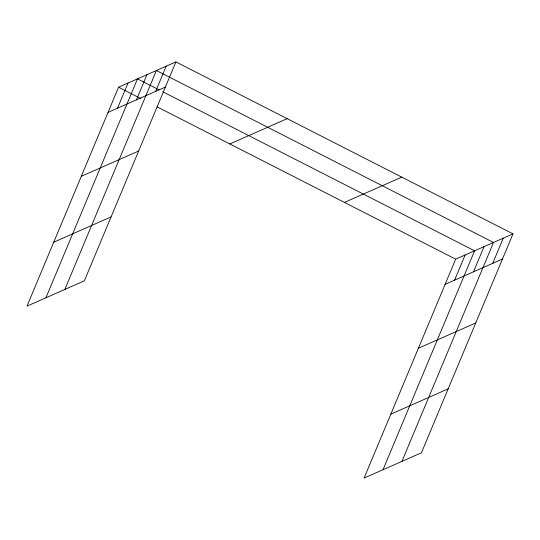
<?xml version="1.0" encoding="UTF-8"?>
<svg xmlns="http://www.w3.org/2000/svg" width="540" height="540" viewBox="0 0 540 540"><rect width="100%" height="100%" fill="white"/><g stroke="black" fill="none" stroke-linecap="round" stroke-linejoin="round"><path stroke-width="0.81" d="M175.912 61.918L118.577 87.203L27 306.133L84.335 280.847L175.912 61.918L513 233.867L421.423 452.797L364.088 478.082L455.666 259.153L513 233.867M117.511 108.196L128.041 83.032M45.92 297.783L137.498 78.86L159.003 89.829M136.431 99.853L146.961 74.689M64.841 289.44L156.418 70.517L493.506 242.467L401.929 461.389M155.642 91.382L166.165 66.218M454.599 280.145L465.129 254.981M383.008 469.739L474.586 250.81L162.716 91.726M473.519 271.802L484.049 246.638M492.73 263.331L503.253 238.167M108.054 112.367L165.389 87.082M81.304 176.31L138.638 151.025M229.817 143.951L287.152 118.665M53.75 242.19L111.085 216.904M344.425 202.412L401.76 177.127M445.142 284.317L502.477 259.031M418.392 348.26L475.726 322.974M390.832 414.139L448.166 388.854M118.577 87.203L140.825 98.557M157.14 106.873L455.666 259.153"/></g></svg>
